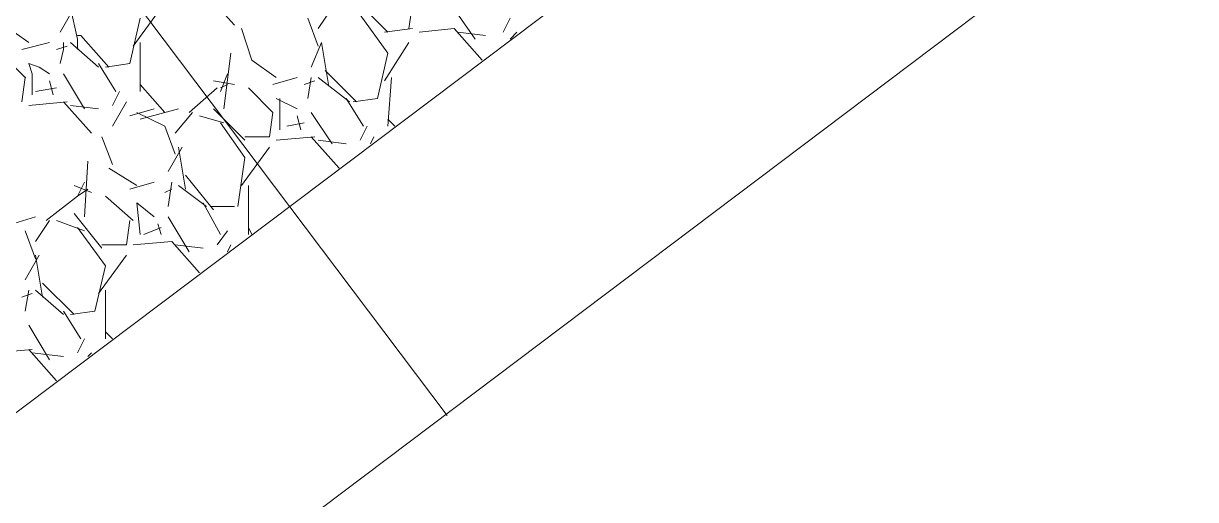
# Model space of a CAD drawing. Header units: metres. Extents: x 536440 to 536837, y 1836560 to 1836836.
# Drawn here: x 536594.635 to 536597.995, y 1836692.969 to 1836694.335 of the extents above; entities that cross this region are included whole.
import ezdxf

# ---------------------------------------------------------------- set-up
doc = ezdxf.new("R2010")
doc.units = ezdxf.units.M
doc.header["$MEASUREMENT"] = 0
doc.layers.add('Level 38', color=1, linetype='Continuous', lineweight=0)
doc.layers.add('Level 42', color=1, linetype='Continuous', lineweight=0)

msp = doc.modelspace()

# ---------------------------------------------------------------- linework, layer by layer
at = {"layer": 'Level 38', "color": 7, "linetype": 'Continuous', "lineweight": 0}
msp.add_line((536579.64, 1836714.73), (536595.85, 1836693.21), dxfattribs=at)
msp.add_line((536579.64, 1836714.73), (536595.85, 1836693.21), dxfattribs=at)
at = {"layer": 'Level 42', "color": 7, "linetype": 'Continuous', "lineweight": 0}
for p, q in [((536597.96, 1836695.74), (536592.85, 1836691.89)), ((536597.96, 1836695.74), (536592.85, 1836691.89)), ((536599.01, 1836695.6), (536592.7, 1836690.84)), ((536599.01, 1836695.6), (536592.7, 1836690.84)), ((536595.16, 1836694.42), (536595.24, 1836694.33)), ((536595.16, 1836694.42), (536595.24, 1836694.33)), ((536595.68, 1836694.31), (536595.59, 1836694.4)), ((536595.68, 1836694.31), (536595.59, 1836694.4)), ((536594.74, 1836694.31), (536594.78, 1836694.38)), ((536594.74, 1836694.31), (536594.78, 1836694.38)), ((536594.77, 1836694.38), (536594.79, 1836694.29)), ((536594.77, 1836694.38), (536594.79, 1836694.29)), ((536594.95, 1836694.27), (536595.03, 1836694.38)), ((536594.95, 1836694.27), (536595.03, 1836694.38)), ((536595.52, 1836694.38), (536595.48, 1836694.32)), ((536595.52, 1836694.38), (536595.48, 1836694.32)), ((536595.75, 1836694.39), (536595.74, 1836694.32)), ((536595.75, 1836694.39), (536595.74, 1836694.32)), ((536595.86, 1836694.39), (536595.93, 1836694.29)), ((536595.86, 1836694.39), (536595.93, 1836694.29)), ((536594.65, 1836694.28), (536594.58, 1836694.33)), ((536594.65, 1836694.28), (536594.58, 1836694.33)), ((536594.94, 1836694.22), (536594.97, 1836694.35)), ((536594.94, 1836694.22), (536594.97, 1836694.35)), ((536595.48, 1836694.27), (536595.45, 1836694.35)), ((536595.48, 1836694.27), (536595.45, 1836694.35)), ((536595.68, 1836694.25), (536595.6, 1836694.36)), ((536595.68, 1836694.25), (536595.6, 1836694.36)), ((536596.01, 1836694.31), (536596.03, 1836694.35)), ((536596.01, 1836694.31), (536596.03, 1836694.35)), ((536594.79, 1836694.3), (536594.8, 1836694.3)), ((536594.79, 1836694.3), (536594.8, 1836694.3)), ((536594.79, 1836694.3), (536594.8, 1836694.3)), ((536594.79, 1836694.3), (536594.8, 1836694.3)), ((536594.8, 1836694.3), (536594.88, 1836694.21)), ((536594.8, 1836694.3), (536594.88, 1836694.21)), ((536594.8, 1836694.3), (536594.88, 1836694.21)), ((536594.8, 1836694.3), (536594.88, 1836694.21)), ((536595.29, 1836694.23), (536595.26, 1836694.32)), ((536595.29, 1836694.23), (536595.26, 1836694.32)), ((536595.75, 1836694.32), (536595.67, 1836694.31)), ((536595.75, 1836694.32), (536595.67, 1836694.31)), ((536595.77, 1836694.31), (536595.87, 1836694.32)), ((536595.77, 1836694.31), (536595.87, 1836694.32)), ((536595.87, 1836694.32), (536595.95, 1836694.23)), ((536595.87, 1836694.32), (536595.95, 1836694.23)), ((536595.88, 1836694.31), (536595.96, 1836694.3)), ((536595.88, 1836694.31), (536595.96, 1836694.3)), ((536596.03, 1836694.29), (536596.05, 1836694.31)), ((536596.03, 1836694.29), (536596.05, 1836694.31)), ((536594.71, 1836694.28), (536594.63, 1836694.26)), ((536594.71, 1836694.28), (536594.63, 1836694.26)), ((536594.73, 1836694.26), (536594.76, 1836694.27)), ((536594.73, 1836694.26), (536594.76, 1836694.27)), ((536594.75, 1836694.28), (536594.75, 1836694.26)), ((536594.75, 1836694.28), (536594.75, 1836694.26)), ((536594.77, 1836694.28), (536594.85, 1836694.21)), ((536594.77, 1836694.28), (536594.85, 1836694.21)), ((536594.79, 1836694.29), (536594.79, 1836694.26)), ((536594.79, 1836694.29), (536594.79, 1836694.26)), ((536594.97, 1836694.14), (536594.97, 1836694.28)), ((536594.97, 1836694.14), (536594.97, 1836694.28)), ((536595.46, 1836694.21), (536595.49, 1836694.28)), ((536595.46, 1836694.21), (536595.49, 1836694.28)), ((536595.49, 1836694.28), (536595.51, 1836694.16)), ((536595.49, 1836694.28), (536595.51, 1836694.16)), ((536595.67, 1836694.17), (536595.74, 1836694.28)), ((536595.67, 1836694.17), (536595.74, 1836694.28)), ((536594.57, 1836694.25), (536594.64, 1836694.18)), ((536594.57, 1836694.25), (536594.64, 1836694.18)), ((536594.75, 1836694.26), (536594.74, 1836694.22)), ((536594.75, 1836694.26), (536594.74, 1836694.22)), ((536595.23, 1836694.25), (536595.21, 1836694.09)), ((536595.23, 1836694.25), (536595.21, 1836694.09)), ((536595.36, 1836694.18), (536595.29, 1836694.23)), ((536595.36, 1836694.18), (536595.29, 1836694.23)), ((536595.65, 1836694.12), (536595.68, 1836694.25)), ((536595.65, 1836694.12), (536595.68, 1836694.25)), ((536594.66, 1836694.19), (536594.65, 1836694.22)), ((536594.65, 1836694.22), (536594.68, 1836694.21)), ((536594.66, 1836694.19), (536594.65, 1836694.22)), ((536594.65, 1836694.22), (536594.68, 1836694.21)), ((536594.68, 1836694.21), (536594.71, 1836694.19)), ((536594.68, 1836694.21), (536594.71, 1836694.19)), ((536594.85, 1836694.22), (536594.9, 1836694.14)), ((536594.85, 1836694.22), (536594.9, 1836694.14)), ((536594.87, 1836694.21), (536594.94, 1836694.22)), ((536594.87, 1836694.21), (536594.94, 1836694.22)), ((536595.5, 1836694.2), (536595.59, 1836694.11)), ((536595.5, 1836694.2), (536595.59, 1836694.11)), ((536595.5, 1836694.2), (536595.59, 1836694.11)), ((536595.5, 1836694.2), (536595.59, 1836694.11)), ((536594.64, 1836694.18), (536594.63, 1836694.11)), ((536594.64, 1836694.18), (536594.63, 1836694.11)), ((536594.66, 1836694.13), (536594.66, 1836694.19)), ((536594.66, 1836694.13), (536594.66, 1836694.19)), ((536594.71, 1836694.17), (536594.72, 1836694.13)), ((536594.71, 1836694.17), (536594.72, 1836694.13)), ((536594.75, 1836694.19), (536594.81, 1836694.09)), ((536594.75, 1836694.19), (536594.81, 1836694.09)), ((536595.18, 1836694.17), (536595.24, 1836694.16)), ((536595.18, 1836694.17), (536595.24, 1836694.16)), ((536595.2, 1836694.14), (536595.22, 1836694.19)), ((536595.2, 1836694.14), (536595.22, 1836694.19)), ((536595.42, 1836694.18), (536595.35, 1836694.16)), ((536595.42, 1836694.18), (536595.35, 1836694.16)), ((536595.44, 1836694.16), (536595.47, 1836694.17)), ((536595.44, 1836694.16), (536595.47, 1836694.17)), ((536595.46, 1836694.18), (536595.45, 1836694.12)), ((536595.46, 1836694.18), (536595.45, 1836694.12)), ((536595.48, 1836694.18), (536595.57, 1836694.11)), ((536595.48, 1836694.18), (536595.57, 1836694.11)), ((536595.68, 1836694.04), (536595.69, 1836694.18)), ((536595.68, 1836694.04), (536595.69, 1836694.18)), ((536594.73, 1836694.15), (536594.67, 1836694.14)), ((536594.73, 1836694.15), (536594.67, 1836694.14)), ((536594.89, 1836694.1), (536594.91, 1836694.14)), ((536594.89, 1836694.1), (536594.91, 1836694.14)), ((536595.04, 1836694.08), (536594.97, 1836694.16)), ((536595.04, 1836694.08), (536594.97, 1836694.16)), ((536595.19, 1836694.15), (536595.11, 1836694.08)), ((536595.19, 1836694.15), (536595.11, 1836694.08)), ((536595.2, 1836694.15), (536595.22, 1836694.16)), ((536595.2, 1836694.15), (536595.22, 1836694.16)), ((536595.28, 1836694.15), (536595.35, 1836694.08)), ((536595.28, 1836694.15), (536595.35, 1836694.08)), ((536594.65, 1836694.1), (536594.76, 1836694.11)), ((536594.65, 1836694.1), (536594.76, 1836694.11)), ((536594.75, 1836694.11), (536594.83, 1836694.02)), ((536594.75, 1836694.11), (536594.83, 1836694.02)), ((536594.77, 1836694.1), (536594.85, 1836694.09)), ((536594.77, 1836694.1), (536594.85, 1836694.09)), ((536594.89, 1836694.04), (536594.93, 1836694.11)), ((536594.89, 1836694.04), (536594.93, 1836694.11)), ((536595.36, 1836694.12), (536595.42, 1836694.09)), ((536595.36, 1836694.12), (536595.42, 1836694.09)), ((536595.37, 1836694.03), (536595.37, 1836694.12)), ((536595.37, 1836694.03), (536595.37, 1836694.12)), ((536595.56, 1836694.12), (536595.61, 1836694.04)), ((536595.56, 1836694.12), (536595.61, 1836694.04)), ((536595.58, 1836694.11), (536595.65, 1836694.12)), ((536595.58, 1836694.11), (536595.65, 1836694.12)), ((536595.01, 1836694.09), (536594.94, 1836694.07)), ((536595.01, 1836694.09), (536594.94, 1836694.07)), ((536595.04, 1836694.04), (536594.96, 1836694.08)), ((536595.04, 1836694.04), (536594.96, 1836694.08)), ((536595.08, 1836694.09), (536594.97, 1836694.06)), ((536595.08, 1836694.09), (536594.97, 1836694.06)), ((536595.12, 1836694.08), (536595.07, 1836694.02)), ((536595.12, 1836694.08), (536595.07, 1836694.02)), ((536595.21, 1836694.05), (536595.14, 1836694.07)), ((536595.21, 1836694.05), (536595.14, 1836694.07)), ((536595.27, 1836694), (536595.18, 1836694.09)), ((536595.27, 1836694), (536595.18, 1836694.09)), ((536595.35, 1836694.08), (536595.34, 1836694.01)), ((536595.35, 1836694.08), (536595.34, 1836694.01)), ((536595.42, 1836694.07), (536595.43, 1836694.03)), ((536595.42, 1836694.07), (536595.43, 1836694.03)), ((536595.46, 1836694.08), (536595.52, 1836693.99)), ((536595.46, 1836694.08), (536595.52, 1836693.99)), ((536595.07, 1836693.96), (536595.04, 1836694.04)), ((536595.07, 1836693.96), (536595.04, 1836694.04)), ((536595.27, 1836693.95), (536595.2, 1836694.05)), ((536595.27, 1836693.95), (536595.2, 1836694.05)), ((536595.44, 1836694.05), (536595.39, 1836694.04)), ((536595.44, 1836694.05), (536595.39, 1836694.04)), ((536595.6, 1836694), (536595.62, 1836694.04)), ((536595.6, 1836694), (536595.62, 1836694.04)), ((536595.7, 1836694.04), (536595.68, 1836694.06)), ((536595.7, 1836694.04), (536595.68, 1836694.06)), ((536594.89, 1836693.93), (536594.86, 1836694.01)), ((536594.89, 1836693.93), (536594.86, 1836694.01)), ((536595.34, 1836694.01), (536595.27, 1836694.01)), ((536595.34, 1836694.01), (536595.27, 1836694.01)), ((536595.36, 1836694), (536595.47, 1836694.01)), ((536595.36, 1836694), (536595.47, 1836694.01)), ((536595.46, 1836694.01), (536595.54, 1836693.92)), ((536595.46, 1836694.01), (536595.54, 1836693.92)), ((536595.48, 1836694), (536595.56, 1836693.99)), ((536595.48, 1836694), (536595.56, 1836693.99)), ((536595.63, 1836693.99), (536595.64, 1836694.01)), ((536595.63, 1836693.99), (536595.64, 1836694.01)), ((536595.05, 1836693.91), (536595.09, 1836693.98)), ((536595.05, 1836693.91), (536595.09, 1836693.98)), ((536595.08, 1836693.98), (536595.1, 1836693.86)), ((536595.08, 1836693.98), (536595.1, 1836693.86)), ((536595.26, 1836693.87), (536595.34, 1836693.98)), ((536595.26, 1836693.87), (536595.34, 1836693.98)), ((536594.82, 1836693.94), (536594.81, 1836693.78)), ((536594.82, 1836693.94), (536594.81, 1836693.78)), ((536595.25, 1836693.81), (536595.27, 1836693.95)), ((536595.25, 1836693.81), (536595.27, 1836693.95)), ((536594.96, 1836693.87), (536594.88, 1836693.92)), ((536594.96, 1836693.87), (536594.88, 1836693.92)), ((536595.1, 1836693.9), (536595.18, 1836693.8)), ((536595.1, 1836693.9), (536595.18, 1836693.8)), ((536595.1, 1836693.9), (536595.18, 1836693.8)), ((536595.1, 1836693.9), (536595.18, 1836693.8)), ((536594.78, 1836693.87), (536594.83, 1836693.85)), ((536594.78, 1836693.87), (536594.83, 1836693.85)), ((536594.79, 1836693.84), (536594.81, 1836693.88)), ((536594.79, 1836693.84), (536594.81, 1836693.88)), ((536594.79, 1836693.84), (536594.82, 1836693.86)), ((536594.79, 1836693.84), (536594.82, 1836693.86)), ((536595.01, 1836693.88), (536594.94, 1836693.86)), ((536595.01, 1836693.88), (536594.94, 1836693.86)), ((536595.04, 1836693.85), (536595.06, 1836693.86)), ((536595.04, 1836693.85), (536595.06, 1836693.86)), ((536595.06, 1836693.88), (536595.05, 1836693.81)), ((536595.06, 1836693.88), (536595.05, 1836693.81)), ((536595.08, 1836693.87), (536595.16, 1836693.81)), ((536595.08, 1836693.87), (536595.16, 1836693.81)), ((536595.28, 1836693.73), (536595.28, 1836693.87)), ((536595.28, 1836693.73), (536595.28, 1836693.87)), ((536594.79, 1836693.84), (536594.7, 1836693.77)), ((536594.79, 1836693.84), (536594.7, 1836693.77)), ((536594.87, 1836693.84), (536594.95, 1836693.77)), ((536594.87, 1836693.84), (536594.95, 1836693.77)), ((536594.97, 1836693.73), (536594.96, 1836693.82)), ((536594.96, 1836693.82), (536595.01, 1836693.78)), ((536594.97, 1836693.73), (536594.96, 1836693.82)), ((536594.96, 1836693.82), (536595.01, 1836693.78)), ((536595.15, 1836693.82), (536595.2, 1836693.73)), ((536595.15, 1836693.82), (536595.2, 1836693.73)), ((536595.17, 1836693.81), (536595.24, 1836693.81)), ((536595.17, 1836693.81), (536595.24, 1836693.81)), ((536594.67, 1836693.78), (536594.57, 1836693.75)), ((536594.67, 1836693.78), (536594.57, 1836693.75)), ((536594.71, 1836693.77), (536594.67, 1836693.71)), ((536594.71, 1836693.77), (536594.67, 1836693.71)), ((536594.81, 1836693.74), (536594.73, 1836693.77)), ((536594.81, 1836693.74), (536594.73, 1836693.77)), ((536594.86, 1836693.69), (536594.78, 1836693.79)), ((536594.86, 1836693.69), (536594.78, 1836693.79)), ((536594.94, 1836693.77), (536594.93, 1836693.7)), ((536594.94, 1836693.77), (536594.93, 1836693.7)), ((536595.02, 1836693.76), (536595.03, 1836693.73)), ((536595.02, 1836693.76), (536595.03, 1836693.73)), ((536595.05, 1836693.78), (536595.11, 1836693.68)), ((536595.05, 1836693.78), (536595.11, 1836693.68)), ((536594.67, 1836693.66), (536594.64, 1836693.74)), ((536594.67, 1836693.66), (536594.64, 1836693.74)), ((536594.87, 1836693.64), (536594.79, 1836693.75)), ((536594.87, 1836693.64), (536594.79, 1836693.75)), ((536595.03, 1836693.75), (536594.98, 1836693.73)), ((536595.03, 1836693.75), (536594.98, 1836693.73)), ((536595.19, 1836693.7), (536595.22, 1836693.74)), ((536595.19, 1836693.7), (536595.22, 1836693.74)), ((536595.29, 1836693.73), (536595.28, 1836693.75)), ((536595.29, 1836693.73), (536595.28, 1836693.75)), ((536594.93, 1836693.7), (536594.86, 1836693.7)), ((536594.93, 1836693.7), (536594.86, 1836693.7)), ((536594.95, 1836693.7), (536595.06, 1836693.71)), ((536594.95, 1836693.7), (536595.06, 1836693.71)), ((536595.06, 1836693.71), (536595.14, 1836693.62)), ((536595.06, 1836693.71), (536595.14, 1836693.62)), ((536595.07, 1836693.7), (536595.15, 1836693.69)), ((536595.07, 1836693.7), (536595.15, 1836693.69)), ((536595.22, 1836693.68), (536595.23, 1836693.7)), ((536595.22, 1836693.68), (536595.23, 1836693.7)), ((536594.64, 1836693.6), (536594.68, 1836693.67)), ((536594.64, 1836693.6), (536594.68, 1836693.67)), ((536594.67, 1836693.67), (536594.69, 1836693.55)), ((536594.67, 1836693.67), (536594.69, 1836693.55)), ((536594.85, 1836693.56), (536594.93, 1836693.67)), ((536594.85, 1836693.56), (536594.93, 1836693.67)), ((536594.84, 1836693.51), (536594.87, 1836693.64)), ((536594.84, 1836693.51), (536594.87, 1836693.64)), ((536594.63, 1836693.55), (536594.66, 1836693.56)), ((536594.63, 1836693.55), (536594.66, 1836693.56)), ((536594.65, 1836693.57), (536594.64, 1836693.51)), ((536594.65, 1836693.57), (536594.64, 1836693.51)), ((536594.67, 1836693.57), (536594.75, 1836693.5)), ((536594.67, 1836693.57), (536594.75, 1836693.5)), ((536594.69, 1836693.59), (536594.78, 1836693.5)), ((536594.69, 1836693.59), (536594.78, 1836693.5)), ((536594.69, 1836693.59), (536594.78, 1836693.5)), ((536594.69, 1836693.59), (536594.78, 1836693.5)), ((536594.87, 1836693.43), (536594.87, 1836693.57)), ((536594.87, 1836693.43), (536594.87, 1836693.57)), ((536594.75, 1836693.51), (536594.8, 1836693.43)), ((536594.75, 1836693.51), (536594.8, 1836693.43)), ((536594.77, 1836693.5), (536594.84, 1836693.51)), ((536594.77, 1836693.5), (536594.84, 1836693.51)), ((536594.65, 1836693.47), (536594.71, 1836693.37)), ((536594.65, 1836693.47), (536594.71, 1836693.37)), ((536594.79, 1836693.39), (536594.81, 1836693.43)), ((536594.79, 1836693.39), (536594.81, 1836693.43)), ((536594.89, 1836693.43), (536594.87, 1836693.45)), ((536594.89, 1836693.43), (536594.87, 1836693.45)), ((536594.55, 1836693.39), (536594.66, 1836693.4)), ((536594.55, 1836693.39), (536594.66, 1836693.4)), ((536594.65, 1836693.4), (536594.73, 1836693.31)), ((536594.65, 1836693.4), (536594.73, 1836693.31)), ((536594.66, 1836693.39), (536594.75, 1836693.38)), ((536594.66, 1836693.39), (536594.75, 1836693.38)), ((536594.82, 1836693.38), (536594.83, 1836693.39)), ((536594.82, 1836693.38), (536594.83, 1836693.39))]:
    msp.add_line(p, q, dxfattribs=at)
msp.add_point((536594.64, 1836694.18), dxfattribs=at)
msp.add_point((536594.64, 1836694.18), dxfattribs=at)
msp.add_point((536594.64, 1836694.18), dxfattribs=at)
msp.add_point((536594.64, 1836694.18), dxfattribs=at)

doc.saveas('drawing.dxf')
